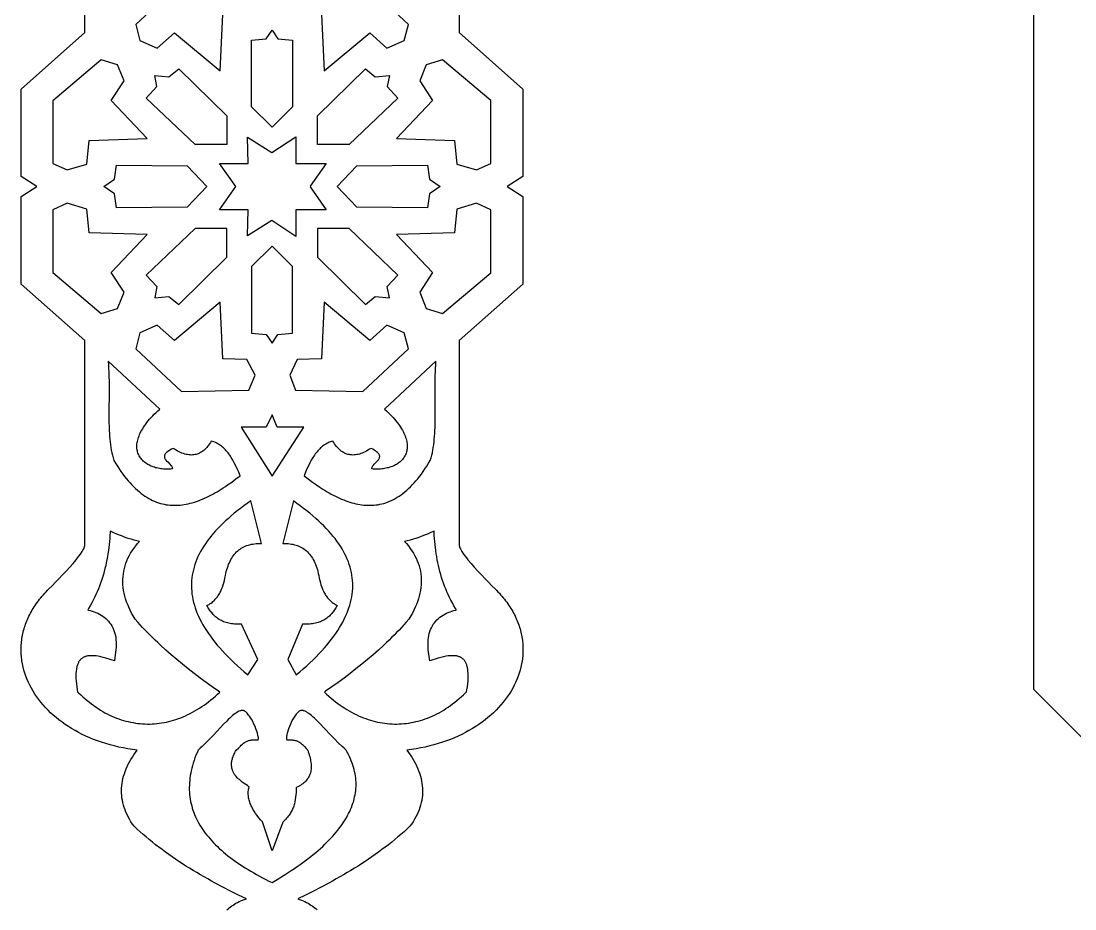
# Model space of a CAD drawing. Extents: x -535 to 1345, y -535 to 535.
# Drawn here: x -295.4 to -157.1, y -94.8 to 21.7 of the extents above; entities that cross this region are included whole.
import ezdxf

# ---------------------------------------------------------------- set-up
doc = ezdxf.new("R2010")
doc.units = 0
doc.layers.add('LAYER_1', color=18, linetype='CONTINUOUS')
doc.layers.add('LAYER_10', color=174, linetype='CONTINUOUS')

msp = doc.modelspace()

# ---------------------------------------------------------------- linework, layer by layer
at = {"layer": 'LAYER_1'}
for points in [[(-268.98, 22.59), (-265.8, 22.68), (-264.73, 24.77), (-265.55, 26.71), (-274.4, 26.88), (-280.4, 21.29), (-279.84, 19.19), (-277.56, 18.18), (-275.32, 20.2), (-269.32, 15.18)], [(-259.42, 26.71), (-260.17, 24.77), (-259.18, 22.68), (-256.01, 22.59), (-255.67, 15.18), (-249.67, 20.2), (-247.43, 18.18), (-245.15, 19.19), (-244.59, 21.29), (-250.59, 26.88)], [(-259.79, 10.49), (-262.49, 7.81), (-262.5, 7.82), (-265.2, 10.49), (-265.2, 19.24), (-263.26, 19.41), (-262.49, 20.55), (-261.73, 19.41), (-259.79, 19.24)], [(-278.88, 6.3), (-283.6, 11.29), (-281.93, 13.88), (-282.79, 15.99), (-284.93, 16.66), (-291.3, 11.27), (-291.28, 3.05), (-289.39, 2.19), (-286.81, 2.96), (-286.52, 6.06)], [(-240.11, 16.66), (-242.25, 15.99), (-243.11, 13.88), (-241.44, 11.29), (-246.16, 6.3), (-238.52, 6.06), (-238.23, 2.96), (-235.65, 2.19), (-233.76, 3.05), (-233.79, 11.32)], [(-268.44, 9.27), (-268.44, 5.51), (-272.61, 5.51), (-279.01, 11.63), (-277.62, 13.12), (-277.9, 14.6), (-276.04, 14.43), (-274.75, 15.48)], [(-252.37, 5.51), (-256.54, 5.51), (-256.54, 9.27), (-250.24, 15.48), (-248.95, 14.43), (-247.09, 14.6), (-247.37, 13.12), (-245.98, 11.63)], [(-257.45, 0), (-257.48, -0.04), (-255.4, -3.03), (-259.39, -3.03), (-259.39, -6.54), (-262.52, -4.47), (-265.73, -6.47), (-265.65, -3.04), (-269.41, -3.03), (-267.27, 0), (-269.41, 3.03), (-265.65, 3.04), (-265.73, 6.47), (-262.52, 4.47), (-259.39, 6.54), (-259.39, 3.03), (-255.4, 3.03), (-257.48, 0.04)], [(-271.04, 0), (-273.63, -2.71), (-282.9, -2.8), (-283.18, -0.96), (-284.57, 0), (-283.18, 0.96), (-282.9, 2.8), (-273.63, 2.71)], [(-240.42, 0), (-241.81, -0.96), (-242.09, -2.8), (-251.35, -2.71), (-253.95, 0), (-251.35, 2.71), (-242.09, 2.8), (-241.81, 0.96)], [(-286.52, -6.06), (-286.81, -2.96), (-289.39, -2.19), (-291.28, -3.05), (-291.3, -11.27), (-284.93, -16.66), (-282.79, -15.99), (-281.93, -13.88), (-283.6, -11.29), (-278.88, -6.3)], [(-240.11, -16.66), (-233.79, -11.32), (-233.76, -3.05), (-235.65, -2.19), (-238.23, -2.96), (-238.52, -6.06), (-246.16, -6.3), (-241.44, -11.29), (-243.11, -13.88), (-242.25, -15.99)], [(-268.44, -9.27), (-268.44, -5.51), (-272.61, -5.51), (-279.01, -11.63), (-277.62, -13.12), (-277.9, -14.6), (-276.04, -14.43), (-274.75, -15.48)], [(-252.37, -5.51), (-256.54, -5.51), (-256.54, -9.27), (-250.24, -15.48), (-248.95, -14.43), (-247.09, -14.6), (-247.37, -13.12), (-245.98, -11.63)], [(-259.79, -10.49), (-262.49, -7.81), (-262.5, -7.82), (-265.2, -10.49), (-265.2, -19.24), (-263.26, -19.41), (-262.49, -20.55), (-261.73, -19.41), (-259.79, -19.24)], [(-265.8, -22.68), (-268.98, -22.59), (-269.32, -15.18), (-275.32, -20.2), (-277.56, -18.18), (-279.84, -19.19), (-280.4, -21.29), (-274.4, -26.88), (-265.55, -26.71), (-264.73, -24.77)], [(-247.43, -18.18), (-249.67, -20.2), (-255.67, -15.18), (-256.01, -22.59), (-259.18, -22.68), (-260.17, -24.77), (-259.42, -26.72), (-250.59, -26.88), (-244.59, -21.29), (-245.15, -19.19)], [(-277.25, -29.2), (-284.01, -22.91), (-283.98, -23.39), (-283.95, -23.86), (-283.93, -24.33), (-283.92, -24.79), (-283.9, -25.71), (-283.9, -26.61), (-283.92, -30.03), (-283.91, -30.84), (-283.89, -31.63), (-283.88, -32.02), (-283.86, -32.4), (-283.83, -32.78), (-283.8, -33.15), (-283.76, -33.52), (-283.72, -33.88), (-283.66, -34.24), (-283.6, -34.59), (-283.53, -34.93), (-283.46, -35.27), (-283.37, -35.61), (-283.27, -35.94), (-283.04, -36.32), (-282.8, -36.7), (-282.57, -37.06), (-282.33, -37.4), (-282.1, -37.73), (-281.86, -38.05), (-281.62, -38.35), (-281.38, -38.63), (-281.14, -38.91), (-280.9, -39.17), (-280.66, -39.42), (-280.41, -39.65), (-280.17, -39.87), (-279.92, -40.08), (-279.68, -40.28), (-279.43, -40.46), (-279.18, -40.63), (-278.93, -40.79), (-278.68, -40.94), (-278.43, -41.07), (-278.18, -41.2), (-277.92, -41.31), (-277.67, -41.41), (-277.41, -41.5), (-277.16, -41.58), (-276.9, -41.65), (-276.65, -41.71), (-276.39, -41.76), (-276.13, -41.79), (-275.87, -41.82), (-275.61, -41.84), (-275.35, -41.84), (-275.09, -41.84), (-274.82, -41.83), (-274.56, -41.81), (-274.3, -41.78), (-274.03, -41.74), (-273.77, -41.69), (-273.5, -41.64), (-273.24, -41.57), (-272.97, -41.5), (-272.7, -41.42), (-272.43, -41.33), (-272.16, -41.24), (-271.89, -41.13), (-271.62, -41.02), (-271.35, -40.9), (-271.08, -40.78), (-270.81, -40.64), (-270.54, -40.51), (-270.27, -40.36), (-269.99, -40.21), (-269.72, -40.05), (-269.45, -39.89), (-269.17, -39.72), (-268.9, -39.54), (-268.62, -39.36), (-268.35, -39.17), (-267.79, -38.78), (-267.24, -38.37), (-266.68, -37.95), (-266.87, -37.5), (-267.07, -37.07), (-267.26, -36.66), (-267.45, -36.28), (-267.65, -35.91), (-267.85, -35.57), (-267.96, -35.4), (-268.06, -35.24), (-268.17, -35.09), (-268.28, -34.94), (-268.39, -34.8), (-268.51, -34.67), (-268.63, -34.54), (-268.75, -34.42), (-268.87, -34.3), (-269, -34.19), (-269.13, -34.08), (-269.26, -33.98), (-269.4, -33.89), (-269.54, -33.8), (-269.69, -33.72), (-269.84, -33.64), (-269.99, -33.57), (-270.15, -33.51), (-270.31, -33.45), (-270.48, -33.4), (-270.59, -33.59), (-270.71, -33.77), (-270.83, -33.94), (-270.95, -34.1), (-271.07, -34.24), (-271.2, -34.38), (-271.32, -34.51), (-271.46, -34.63), (-271.59, -34.73), (-271.73, -34.83), (-271.87, -34.92), (-272.01, -34.99), (-272.16, -35.06), (-272.31, -35.11), (-272.46, -35.16), (-272.61, -35.19), (-272.77, -35.22), (-272.93, -35.23), (-273.1, -35.24), (-273.26, -35.23), (-273.43, -35.22), (-273.6, -35.19), (-273.78, -35.15), (-273.96, -35.11), (-274.14, -35.05), (-274.32, -34.98), (-274.51, -34.9), (-274.7, -34.82), (-274.89, -34.72), (-275.09, -34.61), (-275.29, -34.49), (-275.49, -34.36), (-275.71, -34.48), (-275.9, -34.59), (-276.07, -34.7), (-276.22, -34.8), (-276.34, -34.9), (-276.43, -35), (-276.51, -35.1), (-276.57, -35.19), (-276.6, -35.28), (-276.62, -35.37), (-276.63, -35.45), (-276.62, -35.53), (-276.6, -35.61), (-276.57, -35.69), (-276.52, -35.77), (-276.47, -35.85), (-276.41, -35.93), (-276.35, -36), (-276.2, -36.15), (-275.91, -36.45), (-275.78, -36.6), (-275.72, -36.67), (-275.67, -36.75), (-275.63, -36.83), (-275.6, -36.91), (-275.58, -36.99), (-275.58, -37.07), (-275.78, -37.09), (-275.97, -37.1), (-276.17, -37.1), (-276.36, -37.1), (-276.55, -37.09), (-276.73, -37.08), (-276.91, -37.06), (-277.09, -37.04), (-277.27, -37.01), (-277.44, -36.98), (-277.61, -36.94), (-277.78, -36.9), (-277.94, -36.85), (-278.1, -36.8), (-278.25, -36.74), (-278.4, -36.68), (-278.54, -36.61), (-278.68, -36.54), (-278.82, -36.47), (-278.95, -36.39), (-279.07, -36.31), (-279.19, -36.22), (-279.3, -36.13), (-279.41, -36.03), (-279.52, -35.93), (-279.61, -35.82), (-279.7, -35.71), (-279.78, -35.6), (-279.86, -35.48), (-279.93, -35.36), (-280, -35.24), (-280.05, -35.11), (-280.1, -34.98), (-280.15, -34.84), (-280.18, -34.7), (-280.21, -34.55), (-280.23, -34.41), (-280.24, -34.26), (-280.24, -34.1), (-280.24, -33.94), (-280.23, -33.78), (-280.2, -33.61), (-280.17, -33.45), (-280.14, -33.27), (-280.09, -33.1), (-280.03, -32.92), (-279.96, -32.74), (-279.89, -32.55), (-279.8, -32.37), (-279.71, -32.17), (-279.6, -31.98), (-279.48, -31.78), (-279.36, -31.58), (-279.22, -31.38), (-279.08, -31.17), (-278.92, -30.97), (-278.75, -30.75), (-278.57, -30.54), (-278.38, -30.32), (-278.17, -30.11), (-277.96, -29.88), (-277.73, -29.66), (-277.5, -29.43)], [(-241.72, -35.94), (-241.62, -35.61), (-241.53, -35.27), (-241.45, -34.93), (-241.38, -34.59), (-241.32, -34.24), (-241.27, -33.88), (-241.23, -33.52), (-241.19, -33.15), (-241.16, -32.78), (-241.13, -32.4), (-241.11, -32.02), (-241.09, -31.63), (-241.08, -30.84), (-241.07, -30.03), (-241.09, -26.61), (-241.09, -25.71), (-241.07, -24.79), (-241.05, -24.33), (-241.03, -23.86), (-241.01, -23.39), (-240.98, -22.91), (-247.74, -29.2), (-247.49, -29.43), (-247.25, -29.66), (-247.03, -29.88), (-246.81, -30.11), (-246.61, -30.32), (-246.42, -30.54), (-246.24, -30.75), (-246.07, -30.97), (-245.91, -31.17), (-245.77, -31.38), (-245.63, -31.58), (-245.5, -31.78), (-245.39, -31.98), (-245.28, -32.17), (-245.19, -32.37), (-245.1, -32.55), (-245.02, -32.74), (-244.96, -32.92), (-244.9, -33.1), (-244.85, -33.27), (-244.81, -33.45), (-244.78, -33.61), (-244.76, -33.78), (-244.75, -33.94), (-244.74, -34.1), (-244.75, -34.26), (-244.76, -34.41), (-244.78, -34.55), (-244.81, -34.7), (-244.84, -34.84), (-244.88, -34.98), (-244.93, -35.11), (-244.99, -35.24), (-245.05, -35.36), (-245.13, -35.48), (-245.2, -35.6), (-245.29, -35.71), (-245.38, -35.82), (-245.47, -35.93), (-245.57, -36.03), (-245.68, -36.13), (-245.8, -36.22), (-245.92, -36.31), (-246.04, -36.39), (-246.17, -36.47), (-246.3, -36.54), (-246.44, -36.61), (-246.59, -36.68), (-246.74, -36.74), (-246.89, -36.8), (-247.05, -36.85), (-247.21, -36.9), (-247.37, -36.94), (-247.54, -36.98), (-247.72, -37.01), (-247.89, -37.04), (-248.07, -37.06), (-248.26, -37.08), (-248.44, -37.09), (-248.63, -37.1), (-248.82, -37.1), (-249.01, -37.1), (-249.21, -37.09), (-249.41, -37.07), (-249.4, -36.99), (-249.39, -36.91), (-249.36, -36.83), (-249.32, -36.75), (-249.27, -36.67), (-249.21, -36.6), (-249.08, -36.45), (-248.78, -36.15), (-248.64, -36), (-248.58, -35.93), (-248.52, -35.85), (-248.46, -35.77), (-248.42, -35.69), (-248.39, -35.61), (-248.37, -35.53), (-248.36, -35.45), (-248.36, -35.37), (-248.38, -35.28), (-248.42, -35.19), (-248.48, -35.1), (-248.55, -35), (-248.65, -34.9), (-248.77, -34.8), (-248.91, -34.7), (-249.08, -34.59), (-249.28, -34.48), (-249.5, -34.36), (-249.7, -34.49), (-249.9, -34.61), (-250.1, -34.72), (-250.29, -34.82), (-250.48, -34.9), (-250.66, -34.98), (-250.85, -35.05), (-251.03, -35.11), (-251.21, -35.15), (-251.38, -35.19), (-251.56, -35.22), (-251.72, -35.23), (-251.89, -35.24), (-252.05, -35.23), (-252.22, -35.22), (-252.37, -35.19), (-252.53, -35.16), (-252.68, -35.11), (-252.83, -35.06), (-252.98, -34.99), (-253.12, -34.92), (-253.26, -34.83), (-253.4, -34.73), (-253.53, -34.63), (-253.66, -34.51), (-253.79, -34.38), (-253.92, -34.24), (-254.04, -34.1), (-254.16, -33.94), (-254.28, -33.77), (-254.39, -33.59), (-254.5, -33.4), (-254.67, -33.45), (-254.84, -33.51), (-255, -33.57), (-255.15, -33.64), (-255.3, -33.72), (-255.45, -33.8), (-255.59, -33.89), (-255.72, -33.98), (-255.86, -34.08), (-255.99, -34.19), (-256.12, -34.3), (-256.24, -34.42), (-256.36, -34.54), (-256.48, -34.67), (-256.59, -34.8), (-256.71, -34.94), (-256.82, -35.09), (-256.92, -35.24), (-257.03, -35.4), (-257.13, -35.57), (-257.34, -35.91), (-257.54, -36.28), (-257.73, -36.66), (-257.92, -37.07), (-258.11, -37.5), (-258.3, -37.95), (-257.75, -38.37), (-257.19, -38.78), (-256.64, -39.17), (-256.37, -39.36), (-256.09, -39.54), (-255.82, -39.72), (-255.54, -39.89), (-255.27, -40.05), (-254.99, -40.21), (-254.72, -40.36), (-254.45, -40.51), (-254.18, -40.64), (-253.9, -40.78), (-253.63, -40.9), (-253.36, -41.02), (-253.09, -41.13), (-252.82, -41.24), (-252.55, -41.33), (-252.29, -41.42), (-252.02, -41.5), (-251.75, -41.57), (-251.49, -41.64), (-251.22, -41.69), (-250.95, -41.74), (-250.69, -41.78), (-250.43, -41.81), (-250.16, -41.83), (-249.9, -41.84), (-249.64, -41.84), (-249.38, -41.84), (-249.12, -41.82), (-248.86, -41.79), (-248.6, -41.76), (-248.34, -41.71), (-248.08, -41.65), (-247.83, -41.58), (-247.57, -41.5), (-247.32, -41.41), (-247.06, -41.31), (-246.81, -41.2), (-246.56, -41.07), (-246.31, -40.94), (-246.06, -40.79), (-245.81, -40.63), (-245.56, -40.46), (-245.31, -40.28), (-245.07, -40.08), (-244.82, -39.87), (-244.57, -39.65), (-244.33, -39.42), (-244.09, -39.17), (-243.85, -38.91), (-243.61, -38.63), (-243.37, -38.35), (-243.13, -38.05), (-242.89, -37.73), (-242.65, -37.4), (-242.42, -37.06), (-242.18, -36.7), (-241.95, -36.32)], [(-258.32, -31.58), (-261.82, -31.59), (-262.5, -29.97), (-263.29, -31.57), (-266.53, -31.57), (-262.5, -38)], [(-263.9, -46.87), (-265.29, -41.27), (-265.76, -41.59), (-266.2, -41.92), (-266.64, -42.24), (-267.06, -42.57), (-267.46, -42.89), (-267.85, -43.22), (-268.23, -43.55), (-268.6, -43.88), (-268.95, -44.21), (-269.28, -44.54), (-269.61, -44.87), (-269.91, -45.2), (-270.21, -45.54), (-270.49, -45.87), (-270.76, -46.21), (-271.01, -46.54), (-271.25, -46.88), (-271.47, -47.22), (-271.68, -47.56), (-271.87, -47.9), (-272.05, -48.24), (-272.22, -48.58), (-272.37, -48.93), (-272.51, -49.27), (-272.63, -49.62), (-272.74, -49.96), (-272.83, -50.31), (-272.91, -50.66), (-272.97, -51.01), (-273.02, -51.36), (-273.06, -51.72), (-273.08, -52.07), (-273.08, -52.42), (-273.07, -52.78), (-273.05, -53.14), (-273.01, -53.5), (-272.95, -53.86), (-272.88, -54.22), (-272.8, -54.58), (-272.7, -54.94), (-272.58, -55.31), (-272.45, -55.68), (-272.31, -56.04), (-272.15, -56.41), (-271.97, -56.78), (-271.78, -57.16), (-271.57, -57.53), (-271.35, -57.9), (-271.11, -58.28), (-270.86, -58.66), (-270.59, -59.03), (-270.31, -59.42), (-270.01, -59.8), (-269.69, -60.18), (-269.36, -60.56), (-269.01, -60.95), (-268.65, -61.34), (-268.27, -61.73), (-267.88, -62.12), (-267.47, -62.51), (-267.04, -62.9), (-266.6, -63.3), (-266.14, -63.69), (-265.66, -64.09), (-264.38, -62.06), (-266.5, -57.45), (-266.74, -57.45), (-266.97, -57.45), (-267.19, -57.44), (-267.41, -57.43), (-267.61, -57.41), (-267.81, -57.38), (-268, -57.35), (-268.19, -57.31), (-268.36, -57.27), (-268.53, -57.23), (-268.69, -57.17), (-268.85, -57.12), (-269, -57.05), (-269.14, -56.98), (-269.28, -56.91), (-269.42, -56.83), (-269.55, -56.75), (-269.67, -56.67), (-269.79, -56.57), (-269.9, -56.48), (-270.01, -56.38), (-270.12, -56.27), (-270.22, -56.16), (-270.33, -56.05), (-270.42, -55.93), (-270.52, -55.81), (-270.7, -55.55), (-270.87, -55.28), (-271.04, -55), (-270.9, -54.92), (-270.76, -54.84), (-270.63, -54.75), (-270.5, -54.67), (-270.38, -54.58), (-270.27, -54.48), (-270.16, -54.39), (-270.05, -54.29), (-269.95, -54.18), (-269.86, -54.08), (-269.77, -53.97), (-269.68, -53.86), (-269.6, -53.74), (-269.52, -53.62), (-269.44, -53.5), (-269.37, -53.38), (-269.3, -53.26), (-269.24, -53.13), (-269.12, -52.86), (-269.01, -52.59), (-268.92, -52.3), (-268.83, -52.01), (-268.76, -51.7), (-268.69, -51.39), (-268.63, -51.06), (-268.57, -50.79), (-268.51, -50.53), (-268.44, -50.28), (-268.36, -50.04), (-268.28, -49.81), (-268.2, -49.58), (-268.1, -49.37), (-268, -49.16), (-267.9, -48.96), (-267.79, -48.78), (-267.67, -48.6), (-267.55, -48.42), (-267.43, -48.26), (-267.29, -48.11), (-267.15, -47.96), (-267.01, -47.83), (-266.86, -47.7), (-266.7, -47.58), (-266.54, -47.47), (-266.37, -47.37), (-266.2, -47.28), (-266.02, -47.2), (-265.83, -47.13), (-265.64, -47.06), (-265.44, -47.01), (-265.24, -46.96), (-265.03, -46.92), (-264.82, -46.89), (-264.6, -46.87), (-264.37, -46.86), (-264.14, -46.86)], [(-259.69, -41.27), (-261.08, -46.87), (-260.85, -46.86), (-260.61, -46.86), (-260.39, -46.87), (-260.17, -46.89), (-259.95, -46.92), (-259.75, -46.96), (-259.54, -47.01), (-259.35, -47.06), (-259.15, -47.13), (-258.97, -47.2), (-258.79, -47.28), (-258.62, -47.37), (-258.45, -47.47), (-258.29, -47.58), (-258.13, -47.7), (-257.98, -47.83), (-257.83, -47.96), (-257.7, -48.11), (-257.56, -48.26), (-257.43, -48.42), (-257.31, -48.6), (-257.2, -48.78), (-257.09, -48.96), (-256.98, -49.16), (-256.88, -49.37), (-256.79, -49.58), (-256.71, -49.81), (-256.62, -50.04), (-256.55, -50.28), (-256.48, -50.53), (-256.42, -50.79), (-256.36, -51.06), (-256.3, -51.39), (-256.23, -51.7), (-256.15, -52.01), (-256.07, -52.3), (-255.97, -52.59), (-255.87, -52.86), (-255.75, -53.13), (-255.68, -53.26), (-255.62, -53.38), (-255.54, -53.5), (-255.47, -53.62), (-255.39, -53.74), (-255.31, -53.86), (-255.22, -53.97), (-255.13, -54.08), (-255.03, -54.18), (-254.93, -54.29), (-254.83, -54.39), (-254.72, -54.48), (-254.6, -54.58), (-254.48, -54.67), (-254.36, -54.75), (-254.23, -54.84), (-254.09, -54.92), (-253.95, -55), (-254.12, -55.28), (-254.29, -55.55), (-254.47, -55.81), (-254.57, -55.93), (-254.66, -56.05), (-254.76, -56.16), (-254.87, -56.27), (-254.97, -56.38), (-255.08, -56.48), (-255.2, -56.57), (-255.32, -56.67), (-255.44, -56.75), (-255.57, -56.83), (-255.7, -56.91), (-255.84, -56.98), (-255.99, -57.05), (-256.14, -57.12), (-256.29, -57.17), (-256.46, -57.23), (-256.63, -57.27), (-256.8, -57.31), (-256.99, -57.35), (-257.18, -57.38), (-257.37, -57.41), (-257.58, -57.43), (-257.79, -57.44), (-258.02, -57.45), (-258.25, -57.45), (-258.49, -57.45), (-260.43, -62.08), (-259.32, -64.09), (-258.85, -63.69), (-258.39, -63.3), (-257.95, -62.9), (-257.52, -62.51), (-257.11, -62.12), (-256.72, -61.73), (-256.34, -61.34), (-255.98, -60.95), (-255.63, -60.56), (-255.3, -60.18), (-254.98, -59.8), (-254.68, -59.42), (-254.4, -59.03), (-254.13, -58.66), (-253.88, -58.28), (-253.64, -57.9), (-253.42, -57.53), (-253.21, -57.16), (-253.02, -56.78), (-252.84, -56.41), (-252.68, -56.04), (-252.53, -55.68), (-252.4, -55.31), (-252.29, -54.94), (-252.19, -54.58), (-252.1, -54.22), (-252.03, -53.86), (-251.98, -53.5), (-251.94, -53.14), (-251.91, -52.78), (-251.9, -52.42), (-251.91, -52.07), (-251.93, -51.72), (-251.96, -51.36), (-252.01, -51.01), (-252.08, -50.66), (-252.16, -50.31), (-252.25, -49.96), (-252.36, -49.62), (-252.48, -49.27), (-252.62, -48.93), (-252.77, -48.58), (-252.93, -48.24), (-253.11, -47.9), (-253.31, -47.56), (-253.52, -47.22), (-253.74, -46.88), (-253.98, -46.54), (-254.23, -46.21), (-254.5, -45.87), (-254.78, -45.54), (-255.07, -45.2), (-255.38, -44.87), (-255.7, -44.54), (-256.04, -44.21), (-256.39, -43.88), (-256.76, -43.55), (-257.13, -43.22), (-257.53, -42.89), (-257.93, -42.57), (-258.35, -42.24), (-258.79, -41.92), (-259.23, -41.59)], [(-286.58, -55.38), (-286.7, -55.57), (-286.63, -55.59), (-286.37, -55.65), (-286.12, -55.73), (-285.87, -55.81), (-285.63, -55.91), (-285.39, -56.01), (-285.16, -56.13), (-284.94, -56.25), (-284.73, -56.39), (-284.53, -56.54), (-284.33, -56.7), (-284.15, -56.87), (-283.98, -57.05), (-283.82, -57.25), (-283.67, -57.46), (-283.53, -57.68), (-283.41, -57.91), (-283.31, -58.15), (-283.21, -58.4), (-283.14, -58.67), (-283.07, -58.94), (-283.02, -59.22), (-282.99, -59.52), (-282.97, -59.82), (-282.96, -60.13), (-282.97, -60.45), (-282.99, -60.79), (-283.03, -61.13), (-283.19, -62.24), (-284.31, -61.89), (-284.66, -61.8), (-284.99, -61.72), (-285.31, -61.66), (-285.61, -61.61), (-285.75, -61.6), (-285.88, -61.59), (-286.01, -61.58), (-286.14, -61.58), (-286.26, -61.58), (-286.38, -61.58), (-286.49, -61.59), (-286.6, -61.6), (-286.7, -61.62), (-286.8, -61.64), (-286.89, -61.66), (-286.98, -61.69), (-287.06, -61.71), (-287.14, -61.75), (-287.22, -61.78), (-287.29, -61.82), (-287.36, -61.86), (-287.42, -61.9), (-287.48, -61.94), (-287.54, -61.99), (-287.6, -62.04), (-287.65, -62.1), (-287.71, -62.16), (-287.76, -62.22), (-287.8, -62.28), (-287.85, -62.36), (-287.89, -62.43), (-287.93, -62.51), (-287.97, -62.6), (-288.01, -62.69), (-288.05, -62.78), (-288.08, -62.89), (-288.11, -62.99), (-288.14, -63.11), (-288.16, -63.22), (-288.18, -63.34), (-288.22, -63.61), (-288.24, -63.9), (-288.25, -64.21), (-288.24, -64.54), (-288.22, -64.89), (-288.19, -65.26), (-288.14, -65.65), (-288.08, -66.07), (-288.03, -66.31), (-287.9, -66.44), (-287.62, -66.71), (-287.34, -66.97), (-287.06, -67.22), (-286.77, -67.46), (-286.48, -67.7), (-286.2, -67.92), (-285.91, -68.13), (-285.61, -68.34), (-285.32, -68.53), (-285.02, -68.72), (-284.73, -68.89), (-284.43, -69.06), (-284.13, -69.22), (-283.82, -69.37), (-283.52, -69.51), (-283.22, -69.64), (-282.91, -69.76), (-282.61, -69.88), (-282.3, -69.98), (-281.99, -70.08), (-281.68, -70.16), (-281.37, -70.24), (-281.06, -70.31), (-280.75, -70.37), (-280.44, -70.42), (-280.13, -70.47), (-279.81, -70.5), (-279.5, -70.52), (-279.19, -70.54), (-278.87, -70.55), (-278.56, -70.55), (-278.24, -70.54), (-277.93, -70.52), (-277.62, -70.49), (-277.3, -70.45), (-276.99, -70.41), (-276.67, -70.35), (-276.36, -70.29), (-276.04, -70.22), (-275.73, -70.14), (-275.42, -70.05), (-275.11, -69.95), (-274.79, -69.84), (-274.48, -69.72), (-274.17, -69.6), (-273.86, -69.46), (-273.55, -69.32), (-273.24, -69.17), (-272.94, -69.01), (-272.63, -68.84), (-272.33, -68.66), (-272.02, -68.47), (-271.72, -68.27), (-271.42, -68.07), (-271.12, -67.85), (-270.82, -67.62), (-270.53, -67.39), (-270.23, -67.15), (-269.94, -66.89), (-269.65, -66.63), (-269.36, -66.36), (-269.35, -66.35), (-269.52, -66.24), (-270.34, -65.67), (-271.15, -65.1), (-271.95, -64.51), (-272.74, -63.92), (-273.51, -63.32), (-274.27, -62.71), (-275.01, -62.09), (-275.74, -61.47), (-276.46, -60.84), (-277.16, -60.19), (-277.51, -59.87), (-277.85, -59.54), (-278.18, -59.21), (-278.52, -58.88), (-278.85, -58.54), (-279.17, -58.21), (-279.49, -57.87), (-279.81, -57.53), (-280.12, -57.18), (-280.47, -56.79), (-280.72, -56.36), (-280.93, -55.99), (-281.12, -55.61), (-281.29, -55.23), (-281.45, -54.86), (-281.59, -54.49), (-281.72, -54.12), (-281.82, -53.75), (-281.91, -53.38), (-281.98, -53.01), (-282.03, -52.64), (-282.07, -52.28), (-282.08, -51.92), (-282.08, -51.56), (-282.06, -51.2), (-282.02, -50.84), (-281.97, -50.49), (-281.89, -50.14), (-281.8, -49.8), (-281.68, -49.45), (-281.55, -49.11), (-281.41, -48.78), (-281.24, -48.45), (-281.06, -48.12), (-280.86, -47.8), (-280.64, -47.49), (-280.4, -47.17), (-280.15, -46.86), (-279.9, -46.58), (-280.23, -46.5), (-280.62, -46.4), (-281.01, -46.29), (-281.39, -46.18), (-281.77, -46.05), (-282.15, -45.91), (-282.52, -45.77), (-282.89, -45.62), (-283.26, -45.46), (-283.63, -45.29), (-283.75, -45.23), (-283.76, -45.38), (-283.78, -45.79), (-283.81, -46.19), (-283.85, -46.59), (-283.89, -46.99), (-283.93, -47.39), (-283.98, -47.79), (-284.04, -48.19), (-284.11, -48.58), (-284.18, -48.98), (-284.26, -49.37), (-284.34, -49.76), (-284.43, -50.15), (-284.53, -50.54), (-284.64, -50.92), (-284.75, -51.3), (-284.88, -51.69), (-285.01, -52.06), (-285.15, -52.44), (-285.29, -52.82), (-285.45, -53.19), (-285.62, -53.56), (-285.79, -53.93), (-285.97, -54.29), (-286.16, -54.66), (-286.37, -55.02)], [(-236.82, -63.22), (-236.85, -63.11), (-236.88, -62.99), (-236.91, -62.89), (-236.94, -62.78), (-236.98, -62.69), (-237.01, -62.6), (-237.05, -62.51), (-237.09, -62.43), (-237.14, -62.36), (-237.18, -62.28), (-237.23, -62.22), (-237.28, -62.16), (-237.33, -62.1), (-237.39, -62.04), (-237.44, -61.99), (-237.5, -61.94), (-237.56, -61.9), (-237.63, -61.86), (-237.7, -61.82), (-237.77, -61.78), (-237.84, -61.75), (-237.92, -61.71), (-238.01, -61.69), (-238.1, -61.66), (-238.19, -61.64), (-238.29, -61.62), (-238.39, -61.6), (-238.49, -61.59), (-238.61, -61.58), (-238.72, -61.58), (-238.85, -61.58), (-238.97, -61.58), (-239.1, -61.59), (-239.24, -61.6), (-239.38, -61.61), (-239.68, -61.66), (-239.99, -61.72), (-240.33, -61.8), (-240.68, -61.89), (-241.8, -62.24), (-241.96, -61.13), (-241.99, -60.79), (-242.02, -60.45), (-242.02, -60.13), (-242.02, -59.82), (-242, -59.52), (-241.96, -59.22), (-241.92, -58.94), (-241.85, -58.67), (-241.77, -58.4), (-241.68, -58.15), (-241.57, -57.91), (-241.45, -57.68), (-241.32, -57.46), (-241.17, -57.25), (-241.01, -57.05), (-240.84, -56.87), (-240.65, -56.7), (-240.46, -56.54), (-240.26, -56.39), (-240.05, -56.25), (-239.82, -56.13), (-239.6, -56.01), (-239.36, -55.91), (-239.12, -55.81), (-238.87, -55.73), (-238.62, -55.65), (-238.36, -55.59), (-238.29, -55.57), (-238.41, -55.38), (-238.62, -55.02), (-238.82, -54.66), (-239.01, -54.29), (-239.2, -53.93), (-239.37, -53.56), (-239.54, -53.19), (-239.69, -52.82), (-239.84, -52.44), (-239.98, -52.06), (-240.11, -51.69), (-240.23, -51.3), (-240.35, -50.92), (-240.46, -50.54), (-240.55, -50.15), (-240.65, -49.76), (-240.73, -49.37), (-240.81, -48.98), (-240.88, -48.58), (-240.95, -48.19), (-241, -47.79), (-241.05, -47.39), (-241.1, -46.99), (-241.14, -46.59), (-241.17, -46.19), (-241.2, -45.79), (-241.23, -45.38), (-241.23, -45.23), (-241.36, -45.29), (-241.73, -45.46), (-242.1, -45.62), (-242.47, -45.77), (-242.84, -45.91), (-243.22, -46.05), (-243.6, -46.18), (-243.98, -46.29), (-244.37, -46.4), (-244.76, -46.5), (-245.09, -46.58), (-244.84, -46.86), (-244.58, -47.17), (-244.35, -47.49), (-244.13, -47.8), (-243.93, -48.12), (-243.75, -48.45), (-243.58, -48.78), (-243.43, -49.11), (-243.3, -49.45), (-243.19, -49.8), (-243.1, -50.14), (-243.02, -50.49), (-242.96, -50.84), (-242.93, -51.2), (-242.91, -51.56), (-242.9, -51.92), (-242.92, -52.28), (-242.95, -52.64), (-243.01, -53.01), (-243.08, -53.38), (-243.17, -53.75), (-243.27, -54.12), (-243.39, -54.49), (-243.54, -54.86), (-243.69, -55.23), (-243.87, -55.61), (-244.06, -55.99), (-244.27, -56.36), (-244.52, -56.79), (-244.87, -57.18), (-245.18, -57.53), (-245.5, -57.87), (-245.82, -58.21), (-246.14, -58.54), (-246.47, -58.88), (-246.8, -59.21), (-247.14, -59.54), (-247.48, -59.87), (-247.83, -60.19), (-248.53, -60.84), (-249.24, -61.47), (-249.97, -62.09), (-250.72, -62.71), (-251.48, -63.32), (-252.25, -63.92), (-253.04, -64.51), (-253.83, -65.1), (-254.65, -65.67), (-255.47, -66.24), (-255.63, -66.35), (-255.62, -66.36), (-255.34, -66.63), (-255.05, -66.89), (-254.75, -67.15), (-254.46, -67.39), (-254.16, -67.62), (-253.87, -67.85), (-253.57, -68.07), (-253.27, -68.27), (-252.96, -68.47), (-252.66, -68.66), (-252.36, -68.84), (-252.05, -69.01), (-251.74, -69.17), (-251.43, -69.32), (-251.13, -69.46), (-250.82, -69.6), (-250.51, -69.72), (-250.19, -69.84), (-249.88, -69.95), (-249.57, -70.05), (-249.26, -70.14), (-248.94, -70.22), (-248.63, -70.29), (-248.32, -70.35), (-248, -70.41), (-247.69, -70.45), (-247.37, -70.49), (-247.06, -70.52), (-246.74, -70.54), (-246.43, -70.55), (-246.12, -70.55), (-245.8, -70.54), (-245.49, -70.52), (-245.17, -70.5), (-244.86, -70.47), (-244.55, -70.42), (-244.24, -70.37), (-243.93, -70.31), (-243.62, -70.24), (-243.31, -70.16), (-243, -70.08), (-242.69, -69.98), (-242.38, -69.88), (-242.08, -69.76), (-241.77, -69.64), (-241.47, -69.51), (-241.16, -69.37), (-240.86, -69.22), (-240.56, -69.06), (-240.26, -68.89), (-239.96, -68.72), (-239.67, -68.53), (-239.37, -68.34), (-239.08, -68.13), (-238.79, -67.92), (-238.5, -67.7), (-238.22, -67.46), (-237.93, -67.22), (-237.65, -66.97), (-237.37, -66.71), (-237.09, -66.44), (-236.96, -66.31), (-236.91, -66.07), (-236.85, -65.65), (-236.8, -65.26), (-236.76, -64.89), (-236.74, -64.54), (-236.74, -64.21), (-236.75, -63.9), (-236.77, -63.61), (-236.8, -63.34)], [(-252.78, -73.97), (-253.04, -73.74), (-253.3, -73.5), (-253.81, -73), (-254.3, -72.5), (-254.78, -72), (-255.7, -71.03), (-256.13, -70.58), (-256.55, -70.16), (-256.75, -69.96), (-256.94, -69.78), (-257.13, -69.6), (-257.31, -69.44), (-257.49, -69.3), (-257.66, -69.17), (-257.83, -69.06), (-257.99, -68.96), (-258.14, -68.88), (-258.29, -68.82), (-258.36, -68.8), (-258.43, -68.78), (-258.5, -68.77), (-258.56, -68.77), (-258.63, -68.77), (-258.69, -68.77), (-258.75, -68.78), (-258.81, -68.8), (-258.87, -68.82), (-258.92, -68.85), (-258.97, -68.89), (-259.03, -68.93), (-259.13, -69.02), (-259.22, -69.13), (-259.32, -69.24), (-259.42, -69.37), (-259.51, -69.5), (-259.6, -69.64), (-259.69, -69.78), (-259.77, -69.93), (-259.93, -70.24), (-260.08, -70.55), (-260.21, -70.87), (-260.33, -71.18), (-260.43, -71.48), (-260.51, -71.76), (-260.56, -72.01), (-260.58, -72.13), (-260.6, -72.23), (-260.6, -72.33), (-260.61, -72.41), (-260.6, -72.48), (-260.59, -72.54), (-260.57, -72.58), (-260.54, -72.61), (-260.53, -72.62), (-260.51, -72.63), (-260.49, -72.63), (-260.47, -72.62), (-260.32, -72.62), (-260.18, -72.61), (-260.04, -72.62), (-259.91, -72.62), (-259.79, -72.63), (-259.67, -72.65), (-259.56, -72.67), (-259.45, -72.7), (-259.35, -72.73), (-259.25, -72.76), (-259.16, -72.8), (-259.07, -72.84), (-258.98, -72.88), (-258.9, -72.93), (-258.75, -73.02), (-258.61, -73.13), (-258.48, -73.25), (-258.36, -73.37), (-258.25, -73.49), (-258.03, -73.75), (-257.81, -73.99), (-257.74, -74.2), (-257.67, -74.41), (-257.61, -74.62), (-257.55, -74.82), (-257.5, -75.02), (-257.46, -75.22), (-257.43, -75.41), (-257.4, -75.6), (-257.38, -75.78), (-257.37, -75.96), (-257.36, -76.14), (-257.37, -76.31), (-257.38, -76.48), (-257.4, -76.64), (-257.42, -76.8), (-257.46, -76.95), (-257.51, -77.11), (-257.56, -77.25), (-257.62, -77.4), (-257.69, -77.54), (-257.77, -77.67), (-257.87, -77.8), (-257.97, -77.93), (-258.08, -78.05), (-258.2, -78.17), (-258.33, -78.28), (-258.47, -78.39), (-258.62, -78.49), (-258.78, -78.6), (-258.95, -78.69), (-259.13, -78.78), (-259.33, -78.87), (-259.33, -79.21), (-259.35, -79.54), (-259.37, -79.85), (-259.4, -80.16), (-259.44, -80.46), (-259.5, -80.75), (-259.57, -81.04), (-259.61, -81.18), (-259.65, -81.32), (-259.7, -81.45), (-259.75, -81.59), (-259.81, -81.73), (-259.87, -81.86), (-259.94, -81.99), (-260.01, -82.12), (-260.09, -82.26), (-260.18, -82.39), (-260.27, -82.52), (-260.36, -82.64), (-260.47, -82.77), (-260.58, -82.9), (-260.69, -83.03), (-260.82, -83.16), (-260.95, -83.29), (-261.09, -83.42), (-262.5, -87.18), (-263.77, -83.41), (-264.01, -83.14), (-264.24, -82.86), (-264.45, -82.58), (-264.65, -82.3), (-264.84, -82.01), (-265.01, -81.71), (-265.16, -81.42), (-265.23, -81.27), (-265.29, -81.13), (-265.35, -80.98), (-265.41, -80.83), (-265.46, -80.68), (-265.5, -80.54), (-265.54, -80.39), (-265.57, -80.25), (-265.59, -80.1), (-265.61, -79.96), (-265.63, -79.81), (-265.63, -79.67), (-265.63, -79.53), (-265.62, -79.39), (-265.61, -79.25), (-265.58, -79.11), (-265.55, -78.98), (-265.52, -78.84), (-265.54, -78.8), (-265.59, -78.75), (-265.65, -78.69), (-265.73, -78.64), (-266.14, -78.35), (-266.4, -78.17), (-266.53, -78.07), (-266.66, -77.96), (-266.79, -77.85), (-266.93, -77.73), (-267.06, -77.6), (-267.18, -77.47), (-267.3, -77.32), (-267.41, -77.17), (-267.51, -77.01), (-267.59, -76.83), (-267.67, -76.65), (-267.7, -76.56), (-267.73, -76.46), (-267.76, -76.36), (-267.78, -76.26), (-267.79, -76.16), (-267.8, -76.05), (-267.81, -75.94), (-267.81, -75.83), (-267.81, -75.72), (-267.8, -75.6), (-267.79, -75.48), (-267.77, -75.36), (-267.74, -75.23), (-267.71, -75.1), (-267.67, -74.97), (-267.62, -74.84), (-267.57, -74.7), (-267.51, -74.56), (-267.44, -74.42), (-267.37, -74.27), (-267.29, -74.12), (-267.2, -73.97), (-266.92, -73.7), (-266.66, -73.44), (-266.53, -73.31), (-266.39, -73.19), (-266.25, -73.08), (-266.11, -72.97), (-265.95, -72.88), (-265.78, -72.8), (-265.69, -72.76), (-265.6, -72.73), (-265.5, -72.7), (-265.4, -72.67), (-265.3, -72.65), (-265.19, -72.63), (-265.07, -72.62), (-264.95, -72.61), (-264.83, -72.61), (-264.7, -72.61), (-264.56, -72.61), (-264.42, -72.62), (-264.38, -72.63), (-264.36, -72.62), (-264.34, -72.61), (-264.32, -72.58), (-264.3, -72.54), (-264.29, -72.48), (-264.29, -72.41), (-264.29, -72.33), (-264.31, -72.23), (-264.35, -72.01), (-264.41, -71.76), (-264.5, -71.48), (-264.61, -71.18), (-264.73, -70.87), (-264.88, -70.55), (-265.03, -70.24), (-265.2, -69.93), (-265.29, -69.78), (-265.38, -69.64), (-265.47, -69.5), (-265.57, -69.37), (-265.66, -69.24), (-265.76, -69.13), (-265.86, -69.02), (-265.96, -68.93), (-266.01, -68.89), (-266.07, -68.85), (-266.12, -68.82), (-266.18, -68.8), (-266.24, -68.78), (-266.3, -68.77), (-266.36, -68.77), (-266.42, -68.77), (-266.49, -68.77), (-266.56, -68.78), (-266.63, -68.8), (-266.7, -68.82), (-266.85, -68.88), (-267, -68.96), (-267.16, -69.06), (-267.32, -69.17), (-267.5, -69.3), (-267.67, -69.44), (-267.86, -69.6), (-268.05, -69.78), (-268.24, -69.96), (-268.44, -70.16), (-268.85, -70.58), (-269.29, -71.03), (-270.2, -72), (-270.68, -72.5), (-271.18, -73), (-271.69, -73.5), (-271.94, -73.74), (-272.2, -73.97), (-272.35, -74.32), (-272.49, -74.66), (-272.62, -75.01), (-272.74, -75.35), (-272.85, -75.68), (-272.95, -76.02), (-273.03, -76.35), (-273.11, -76.68), (-273.18, -77), (-273.23, -77.32), (-273.28, -77.64), (-273.31, -77.96), (-273.34, -78.28), (-273.35, -78.59), (-273.36, -78.9), (-273.36, -79.21), (-273.34, -79.52), (-273.32, -79.82), (-273.29, -80.12), (-273.24, -80.42), (-273.19, -80.71), (-273.13, -81.01), (-273.05, -81.3), (-272.97, -81.58), (-272.88, -81.87), (-272.78, -82.15), (-272.67, -82.44), (-272.55, -82.72), (-272.42, -82.99), (-272.29, -83.27), (-272.14, -83.54), (-271.98, -83.81), (-271.82, -84.08), (-271.65, -84.34), (-271.46, -84.61), (-271.27, -84.87), (-271.07, -85.13), (-270.86, -85.38), (-270.64, -85.64), (-270.42, -85.89), (-270.18, -86.14), (-269.94, -86.39), (-269.68, -86.64), (-269.42, -86.88), (-269.15, -87.12), (-268.88, -87.36), (-268.59, -87.6), (-268.3, -87.84), (-267.99, -88.07), (-267.68, -88.31), (-267.36, -88.54), (-267.04, -88.77), (-266.7, -88.99), (-266.36, -89.22), (-266.01, -89.44), (-265.65, -89.66), (-265.28, -89.88), (-264.91, -90.1), (-264.52, -90.32), (-264.13, -90.53), (-263.74, -90.74), (-263.33, -90.96), (-262.92, -91.16), (-262.5, -91.37), (-262.06, -91.11), (-261.62, -90.85), (-261.19, -90.58), (-260.78, -90.32), (-260.37, -90.06), (-259.97, -89.79), (-259.57, -89.53), (-259.19, -89.26), (-258.82, -89), (-258.45, -88.74), (-258.1, -88.47), (-257.75, -88.21), (-257.41, -87.94), (-257.08, -87.68), (-256.76, -87.41), (-256.45, -87.14), (-256.15, -86.88), (-255.85, -86.61), (-255.57, -86.34), (-255.3, -86.08), (-255.03, -85.81), (-254.78, -85.54), (-254.53, -85.27), (-254.29, -85), (-254.06, -84.74), (-253.84, -84.47), (-253.63, -84.2), (-253.44, -83.93), (-253.24, -83.66), (-253.06, -83.39), (-252.89, -83.12), (-252.73, -82.85), (-252.58, -82.58), (-252.44, -82.3), (-252.3, -82.03), (-252.18, -81.76), (-252.07, -81.49), (-251.96, -81.21), (-251.87, -80.94), (-251.78, -80.67), (-251.71, -80.39), (-251.65, -80.12), (-251.59, -79.84), (-251.55, -79.57), (-251.51, -79.29), (-251.49, -79.02), (-251.47, -78.74), (-251.47, -78.46), (-251.47, -78.19), (-251.49, -77.91), (-251.51, -77.63), (-251.55, -77.35), (-251.6, -77.07), (-251.65, -76.79), (-251.72, -76.51), (-251.79, -76.23), (-251.88, -75.95), (-251.98, -75.67), (-252.09, -75.39), (-252.21, -75.11), (-252.33, -74.82), (-252.47, -74.54), (-252.62, -74.26)]]:
    msp.add_lwpolyline(points, close=True, dxfattribs=at)
at = {"layer": 'LAYER_10'}
msp.add_lwpolyline([(-162.5, 68.65), (-162.5, -65.97), (-67.31, -161.16), (67.31, -161.16), (162.5, -65.97), (162.5, 68.65), (67.31, 163.84), (-67.31, 163.84)], close=True, dxfattribs=at)
for points in [[(-268.43, -94.95), (-268.28, -94.81), (-268.13, -94.68), (-267.96, -94.55), (-267.79, -94.43), (-267.61, -94.31), (-267.42, -94.2), (-267.23, -94.08), (-267.02, -93.98), (-266.81, -93.87), (-266.59, -93.78), (-266.36, -93.68), (-266.12, -93.6), (-265.87, -93.51), (-266.91, -93.01), (-267.94, -92.5), (-268.95, -91.97), (-269.95, -91.44), (-270.44, -91.17), (-270.93, -90.89), (-271.42, -90.62), (-271.9, -90.34), (-272.38, -90.05), (-272.86, -89.77), (-273.33, -89.48), (-273.8, -89.19), (-274.26, -88.89), (-274.72, -88.59), (-275.17, -88.29), (-275.62, -87.98), (-276.06, -87.67), (-276.5, -87.36), (-276.94, -87.04), (-277.37, -86.72), (-277.79, -86.39), (-278.21, -86.06), (-278.62, -85.72), (-279.03, -85.38), (-279.43, -85.04), (-279.83, -84.69), (-280.22, -84.34), (-280.61, -83.98), (-280.82, -83.68), (-281.03, -83.37), (-281.21, -83.06), (-281.38, -82.75), (-281.54, -82.44), (-281.68, -82.13), (-281.8, -81.81), (-281.91, -81.5), (-282.01, -81.19), (-282.09, -80.87), (-282.15, -80.56), (-282.2, -80.24), (-282.24, -79.93), (-282.25, -79.61), (-282.26, -79.29), (-282.25, -78.98), (-282.23, -78.66), (-282.19, -78.35), (-282.14, -78.03), (-282.07, -77.71), (-281.99, -77.4), (-281.89, -77.08), (-281.79, -76.77), (-281.66, -76.45), (-281.53, -76.14), (-281.38, -75.83), (-281.21, -75.52), (-281.03, -75.21), (-280.84, -74.9), (-280.64, -74.59), (-280.42, -74.28), (-280.19, -73.97), (-280.81, -73.89), (-281.42, -73.8), (-282.03, -73.69), (-282.62, -73.57), (-283.2, -73.43), (-283.76, -73.28), (-284.32, -73.12), (-284.87, -72.95), (-285.4, -72.77), (-285.93, -72.57), (-286.44, -72.36), (-286.93, -72.14), (-287.42, -71.91), (-287.9, -71.67), (-288.36, -71.42), (-288.81, -71.15), (-289.24, -70.88), (-289.66, -70.6), (-290.07, -70.31), (-290.47, -70.01), (-290.85, -69.71), (-291.22, -69.39), (-291.57, -69.07), (-291.91, -68.74), (-292.24, -68.4), (-292.55, -68.05), (-292.84, -67.7), (-293.13, -67.34), (-293.39, -66.98), (-293.64, -66.61), (-293.88, -66.24), (-294.1, -65.85), (-294.3, -65.47), (-294.49, -65.08), (-294.66, -64.69), (-294.82, -64.29), (-294.95, -63.89), (-295.08, -63.48), (-295.18, -63.08), (-295.27, -62.67), (-295.34, -62.25), (-295.37, -62.05), (-295.39, -61.84), (-295.41, -61.63), (-295.43, -61.42), (-295.44, -61.21), (-295.45, -61), (-295.45, -60.79), (-295.45, -60.58), (-295.44, -60.37), (-295.43, -60.16), (-295.41, -59.95), (-295.39, -59.74), (-295.37, -59.53), (-295.34, -59.32), (-295.3, -59.11), (-295.26, -58.9), (-295.22, -58.69), (-295.17, -58.48), (-295.12, -58.27), (-295.06, -58.06), (-295, -57.85), (-294.93, -57.64), (-294.85, -57.44), (-294.78, -57.23), (-294.69, -57.02), (-294.61, -56.81), (-294.51, -56.6), (-294.42, -56.4), (-294.32, -56.19), (-294.21, -55.99), (-294.1, -55.78), (-293.98, -55.58), (-293.86, -55.37), (-293.73, -55.17), (-293.6, -54.97), (-293.46, -54.77), (-293.31, -54.57), (-293.17, -54.37), (-293.01, -54.17), (-292.85, -53.97), (-292.69, -53.77), (-292.52, -53.58), (-292.35, -53.38), (-292.17, -53.19), (-291.98, -53), (-291.79, -52.81), (-291.38, -52.39), (-290.93, -51.94), (-290.47, -51.47), (-289.99, -50.97), (-289.52, -50.47), (-289.06, -49.96), (-288.63, -49.46), (-288.22, -48.98), (-288.04, -48.75), (-287.86, -48.52), (-287.7, -48.31), (-287.56, -48.1), (-287.43, -47.91), (-287.32, -47.73), (-287.23, -47.56), (-287.16, -47.41), (-287.11, -47.27), (-287.1, -47.21), (-287.09, -47.15), (-287.08, -47.09), (-287.08, -47.09), (-287.08, -20.22), (-295.45, -12.81), (-295.45, -1.32), (-293.36, 0), (-295.45, 1.32), (-295.45, 12.81), (-287.08, 20.22), (-287.08, 47.09)], [(-237.92, 47.09), (-237.92, 20.22), (-229.55, 12.81), (-229.55, 1.32), (-231.64, 0), (-231.64, 0), (-231.64, 0), (-229.55, -1.32), (-229.55, -12.83), (-237.92, -20.22), (-237.92, -47.09), (-237.92, -47.09), (-237.91, -47.15), (-237.9, -47.21), (-237.89, -47.27), (-237.84, -47.41), (-237.77, -47.56), (-237.68, -47.73), (-237.57, -47.91), (-237.44, -48.11), (-237.3, -48.31), (-237.14, -48.52), (-236.96, -48.75), (-236.78, -48.98), (-236.37, -49.46), (-235.94, -49.96), (-235.48, -50.47), (-235.01, -50.97), (-234.53, -51.47), (-234.07, -51.94), (-233.62, -52.39), (-233.21, -52.81), (-233.02, -53), (-232.83, -53.19), (-232.65, -53.38), (-232.48, -53.58), (-232.31, -53.77), (-232.15, -53.97), (-231.99, -54.17), (-231.83, -54.37), (-231.69, -54.57), (-231.54, -54.77), (-231.4, -54.97), (-231.27, -55.17), (-231.14, -55.37), (-231.02, -55.58), (-230.9, -55.78), (-230.79, -55.99), (-230.68, -56.19), (-230.58, -56.4), (-230.49, -56.6), (-230.39, -56.81), (-230.31, -57.02), (-230.22, -57.23), (-230.15, -57.44), (-230.07, -57.64), (-230, -57.85), (-229.94, -58.06), (-229.88, -58.27), (-229.83, -58.48), (-229.78, -58.69), (-229.74, -58.9), (-229.7, -59.11), (-229.66, -59.32), (-229.63, -59.53), (-229.61, -59.74), (-229.59, -59.95), (-229.57, -60.16), (-229.56, -60.38), (-229.55, -60.58), (-229.55, -60.79), (-229.55, -61), (-229.56, -61.21), (-229.57, -61.42), (-229.59, -61.63), (-229.61, -61.84), (-229.63, -62.05), (-229.66, -62.25), (-229.73, -62.67), (-229.82, -63.08), (-229.92, -63.48), (-230.05, -63.89), (-230.18, -64.29), (-230.34, -64.69), (-230.51, -65.08), (-230.7, -65.47), (-230.9, -65.86), (-231.12, -66.24), (-231.36, -66.61), (-231.61, -66.98), (-231.87, -67.34), (-232.16, -67.7), (-232.45, -68.05), (-232.76, -68.4), (-233.09, -68.74), (-233.43, -69.07), (-233.78, -69.39), (-234.15, -69.71), (-234.53, -70.01), (-234.93, -70.31), (-235.34, -70.6), (-235.76, -70.88), (-236.19, -71.15), (-236.64, -71.42), (-237.1, -71.67), (-237.58, -71.91), (-238.07, -72.14), (-238.56, -72.36), (-239.07, -72.57), (-239.6, -72.77), (-240.13, -72.95), (-240.68, -73.12), (-241.24, -73.29), (-241.8, -73.43), (-242.38, -73.57), (-242.97, -73.69), (-243.58, -73.8), (-244.19, -73.89), (-244.81, -73.97), (-244.58, -74.28), (-244.36, -74.59), (-244.16, -74.9), (-243.97, -75.21), (-243.79, -75.52), (-243.62, -75.83), (-243.47, -76.14), (-243.34, -76.45), (-243.21, -76.77), (-243.11, -77.08), (-243.01, -77.4), (-242.93, -77.71), (-242.86, -78.03), (-242.81, -78.35), (-242.77, -78.66), (-242.75, -78.98), (-242.74, -79.29), (-242.75, -79.61), (-242.76, -79.93), (-242.8, -80.24), (-242.85, -80.56), (-242.91, -80.87), (-242.99, -81.19), (-243.09, -81.5), (-243.2, -81.82), (-243.32, -82.13), (-243.46, -82.44), (-243.62, -82.75), (-243.79, -83.06), (-243.97, -83.37), (-244.18, -83.68), (-244.39, -83.98), (-244.78, -84.34), (-245.17, -84.69), (-245.57, -85.04), (-245.97, -85.38), (-246.38, -85.72), (-246.79, -86.06), (-247.21, -86.39), (-247.63, -86.72), (-248.06, -87.04), (-248.5, -87.36), (-248.94, -87.67), (-249.38, -87.98), (-249.83, -88.29), (-250.28, -88.59), (-250.74, -88.89), (-251.2, -89.19), (-251.67, -89.48), (-252.14, -89.77), (-252.62, -90.06), (-253.1, -90.34), (-253.58, -90.62), (-254.07, -90.89), (-254.56, -91.17), (-255.05, -91.44), (-256.05, -91.97), (-257.06, -92.5), (-258.09, -93.01), (-259.13, -93.52), (-258.88, -93.6), (-258.64, -93.68), (-258.41, -93.78), (-258.19, -93.87), (-257.98, -93.98), (-257.77, -94.08), (-257.58, -94.2), (-257.39, -94.31), (-257.21, -94.43), (-257.04, -94.55), (-256.87, -94.68), (-256.72, -94.81), (-256.57, -94.95)]]:
    msp.add_lwpolyline(points, dxfattribs=at)

doc.saveas('drawing.dxf')
